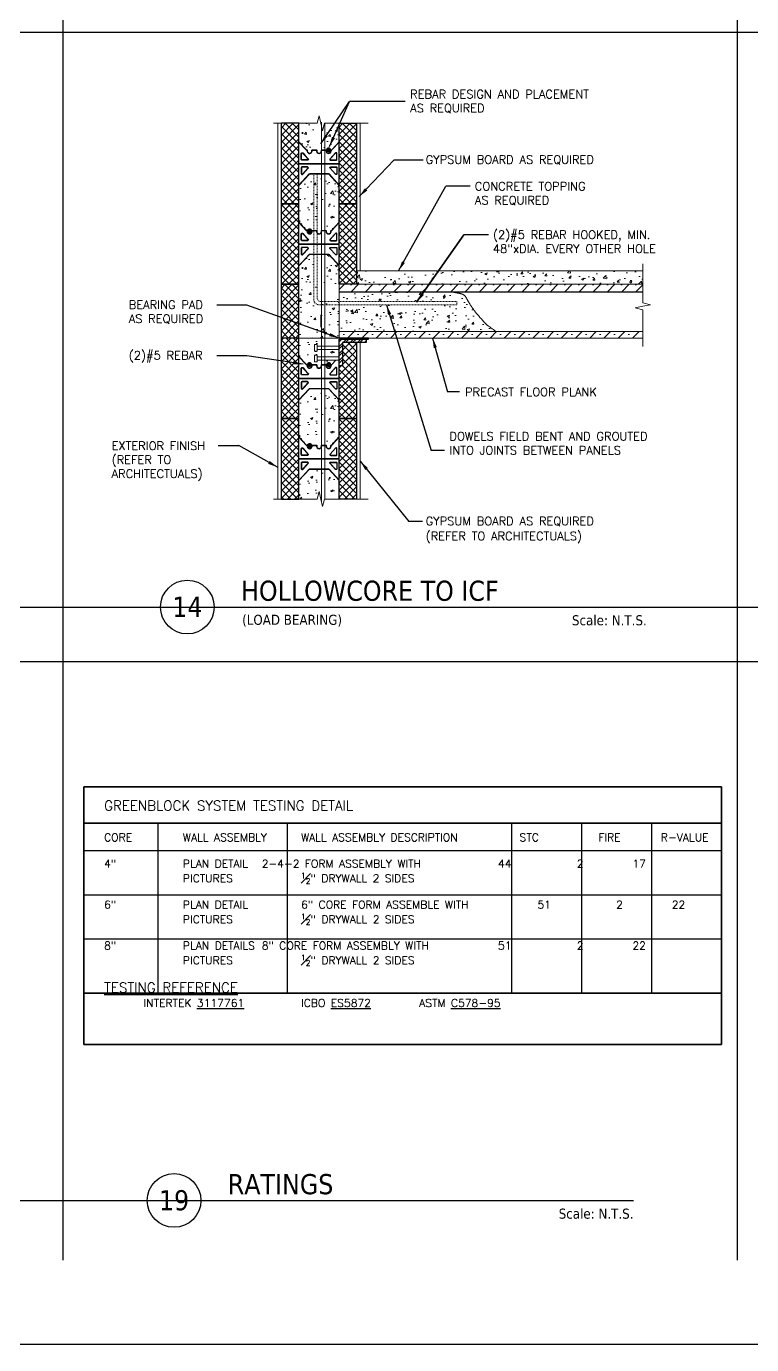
# Model space of a CAD drawing. Header units: inches. Extents: x 2268 to 2841, y -1100 to -676.
# Drawn here: x 2588.1 to 2696.2, y -1099.9 to -903.5 of the extents above; entities that cross this region are included whole.
import ezdxf
from ezdxf.enums import TextEntityAlignment as Align

# ---------------------------------------------------------------- set-up
doc = ezdxf.new("R2010")
doc.units = ezdxf.units.IN
doc.header["$MEASUREMENT"] = 0
doc.linetypes.add('HIDDEN2', pattern=[0.1875, 0.125, -0.0625])
for name, color, linetype, lineweight in [('A-DETL-GENF', 3, 'Continuous', 9), ('A-DETL-LLIN', 3, 'Continuous', 9), ('Concrete', 3, 'Continuous', 20), ('Construction', 7, 'Continuous', 25), ('form', 140, 'Continuous', 13), ('INTERIOR-EXTERIOR', 30, 'Continuous', 13), ('Rebar-H', 7, 'Continuous', 20), ('Rebar-V', 7, 'HIDDEN2', 15), ('S', 7, 'Continuous', 13)]:
    doc.layers.add(name, color=color, linetype=linetype, lineweight=lineweight)
for name, color, linetype in [('Anno', 4, 'Continuous'), ('Foam', 7, 'Continuous'), ('S-BEAM-STEL', 1, 'Continuous'), ('S-ICF-WALL-REIN', 1, 'Continuous'), ('Text', 4, 'Continuous'), ('Web', 6, 'Continuous')]:
    doc.layers.add(name, color=color, linetype=linetype)
doc.layers.add('NOPLOT', color=241, linetype='Continuous', plot=False)
doc.styles.add('ROMANS', font='romans.shx')
doc.styles.get("Standard").update_dxf_attribs({"font": 'romans.shx'})
doc.styles.add('Tahoma', font='TAHOMA.TTF')
doc.dimstyles.new('IG-1', dxfattribs={"dimscale": 12, "dimtxt": 0.125, "dimasz": 0.125, "dimexe": 0.0625, "dimexo": 0.125, "dimgap": 0.0625, "dimtad": 1, "dimlfac": 1.0005, "dimzin": 9, "dimlunit": 4, "dimtxsty": 'Standard', "dimblk": 'ARCHTICK', "dimcen": 2.5, "dimadec": 0, "dimazin": 0, "dimtfac": 1, "dimtmove": 0, "dimatfit": 3, "dimfxl": 0, "dimfrac": 1, "dimarcsym": 0})
pattern_1 = [(45, (0, 0), (-0.53033, 0.53033), []), (135, (0, 0), (-0.53033, -0.53033), [])]
pattern_2 = [(45, (2626.09646, -961.936), (-0.53033, 0.53033), []), (135, (2626.09646, -961.936), (-0.53033, -0.53033), [])]

# ---------------------------------------------------------------- blocks, each defined once
blk = doc.blocks.new('AM-7')
at = {"layer": 'S', "color": 7}
for points in [[(22.96, 45.49), (29.48, 45.49)], [(30.03, 45.49), (29.79, 46.62), (29.48, 45.49)], [(30.03, 45.49), (30.26, 44.37), (30.57, 45.49)], [(30.57, 45.49), (37.09, 45.49)]]:
    blk.add_lwpolyline(points, dxfattribs=at)
blk = doc.blocks.new('_ArchTick')
at = {"color": 0, "linetype": 'ByBlock', "const_width": 0.15}
blk.add_lwpolyline([(-0.5, -0.5), (0.5, 0.5)], dxfattribs=at)
blk = doc.blocks.new('G-BLK-6-IN')
at = {"layer": 'form'}
h = blk.add_hatch(dxfattribs=at)
h.set_pattern_fill('ANSI37,_O', color=256, scale=6)
h.set_pattern_definition(pattern_1)
h.paths.add_polyline_path([(2.62, 12), (0, 12), (0, 0), (2.62, 0)])
h = blk.add_hatch(dxfattribs=at)
h.set_pattern_fill('ANSI37,_O', color=256, scale=6)
h.set_pattern_definition(pattern_1)
h.paths.add_polyline_path([(8.62, 0), (11.25, 0), (11.25, 12), (8.62, 12)])
at = {"layer": 'Foam'}
for p, q in [((0, 0), (0, 12)), ((2.62, 12), (0, 12)), ((2.62, 0), (2.62, 12)), ((8.62, 0), (8.62, 12)), ((8.62, 12), (11.25, 12)), ((11.25, 0), (11.25, 12)), ((0, 0), (2.62, 0)), ((11.25, 0), (8.62, 0))]:
    blk.add_line(p, q, dxfattribs=at)
at = {"layer": 'Web'}
for p, q in [((2.62, 6.03), (8.62, 6.03)), ((2.62, 5.97), (8.62, 5.97))]:
    blk.add_line(p, q, dxfattribs=at)
for points in [[(2.62, 9.25), (3.73, 8.05, 0.209324), (3.78, 8.03), (3.8, 8.03, -0.414214), (3.87, 7.97), (3.87, 7.88, 0.01966), (3.87, 7.85, 0.01966)], [(2.62, 9.2), (3.71, 8.03, 0.209324), (3.78, 8), (3.8, 8, -0.414214), (3.84, 7.97), (3.84, 7.88, 0.045886), (3.84, 7.81, 0.045886)], [(3.84, 7.81, 0.912254), (4.59, 7.88), (4.59, 7.97, -0.414214), (4.62, 8), (5.22, 8, -0.414214), (5.25, 7.97), (5.25, 7.88, 1), (6, 7.88), (6, 7.97, -0.414214), (6.03, 8), (6.63, 8, -0.414214), (6.66, 7.97), (6.66, 7.88, 1), (7.41, 7.88), (7.41, 7.97, -0.414214), (7.45, 8), (7.47, 8, 0.209324), (7.54, 8.03), (8.62, 9.2)], [(3.87, 7.85, 0.961439), (4.55, 7.88), (4.55, 7.97, -0.414214), (4.62, 8.03), (5.22, 8.03, -0.414214), (5.28, 7.97), (5.28, 7.88, 1), (5.97, 7.88), (5.97, 7.97, -0.414214), (6.03, 8.03), (6.63, 8.03, -0.414214), (6.7, 7.97), (6.7, 7.88, 1), (7.38, 7.88), (7.38, 7.97, -0.414214), (7.45, 8.03), (7.47, 8.03, 0.209324), (7.52, 8.05), (8.62, 9.25)], [(3.5, 7.25), (3.99, 6.71, -0.653817), (3.9, 6.5), (3.09, 6.5, -0.414214), (2.97, 6.62), (2.97, 7.5, -0.682733), (3.19, 7.58), (3.5, 7.25)], [(3.48, 7.22), (3.97, 6.69, -0.653817), (3.9, 6.53), (3.09, 6.53, -0.414214), (3, 6.62), (3, 7.5, -0.682733), (3.16, 7.56), (3.48, 7.22)], [(2.6, 2.77), (4.15, 4.45, -0.209324), (4.27, 4.5), (6.98, 4.5, -0.209324), (7.1, 4.45), (8.62, 2.8)], [(2.62, 2.75), (4.17, 4.43, -0.209324), (4.27, 4.47), (6.98, 4.47, -0.209324), (7.08, 4.43), (8.62, 2.75)]]:
    blk.add_lwpolyline(points, format="xyb", dxfattribs=at)
for points in [[(8.06, 7.58), (7.26, 6.71, 0.653817), (7.35, 6.5), (8.16, 6.5, 0.414214), (8.28, 6.62), (8.28, 7.5, 0.682733)], [(8.09, 7.56), (7.28, 6.69, 0.653817), (7.35, 6.53), (8.16, 6.53, 0.414214), (8.25, 6.62), (8.25, 7.5, 0.682733)], [(3.19, 4.42), (3.99, 5.29, 0.653817), (3.9, 5.5), (3.09, 5.5, 0.414214), (2.97, 5.38), (2.97, 4.5, 0.682733)], [(3.16, 4.44), (3.97, 5.31, 0.653817), (3.9, 5.47), (3.09, 5.47, 0.414214), (3, 5.38), (3, 4.5, 0.682733)], [(8.06, 4.42), (7.26, 5.29, -0.653817), (7.35, 5.5), (8.16, 5.5, -0.414214), (8.28, 5.38), (8.28, 4.5, -0.682733)], [(8.09, 4.44), (7.28, 5.31, -0.653817), (7.35, 5.47), (8.16, 5.47, -0.414214), (8.25, 5.38), (8.25, 4.5, -0.682733)]]:
    blk.add_lwpolyline(points, format="xyb", close=True, dxfattribs=at)
blk = doc.blocks.new('Shear Connectors-Side - 1_2_-0-GreenBlock _ Lite Deck Typical Details')
at = {"layer": 'A-DETL-GENF'}
for p, q in [((0.5, 3.6875), (-0.5, 3.6875)), ((-0.5, 3.6875), (-0.5, 3.3125)), ((-0.5, 3.3125), (-0.25, 3.3125)), ((-0.25, 3.3125), (-0.25, 0.0625)), ((-0.25, 3.3125), (0.25, 3.3125)), ((0.25, 0.0625), (0.25, 3.3125)), ((0.25, 3.3125), (0.5, 3.3125)), ((0.5, 3.3125), (0.5, 3.6875)), ((-0.25, 0.0625), (-0.1875, 0)), ((-0.25, 0.0625), (0.25, 0.0625)), ((-0.1875, 0), (0.1875, 0)), ((0.1875, 0), (0.25, 0.0625))]:
    blk.add_line(p, q, dxfattribs=at)
blk = doc.blocks.new('*U109')
blk.add_line((0.842, -0.513), (4.87, -0.513))
blk.add_circle((0.592, -0.513), 0.25)
at = {"style": 'Tahoma', "flags": 8}
blk.add_attdef('VIEWNAME', text='', height=0.188, dxfattribs=at).set_placement((1.092, -0.511), align=Align.BOTTOM_LEFT)
blk.add_attdef('#', text='', height=0.188, dxfattribs=at).set_placement((0.592, -0.511), align=Align.MIDDLE_CENTER)
blk.add_attdef('VPSCALE', text='', height=0.0938, dxfattribs=at).set_placement((4.87, -0.589), align=Align.TOP_RIGHT)

msp = doc.modelspace()

# ---------------------------------------------------------------- hatches: boundary and pattern name
at = {"layer": 'Concrete'}
h = msp.add_hatch(dxfattribs=at)
h.set_pattern_fill('AR-CONC,_O', color=256, scale=0.5)
h.set_pattern_definition([(50, (2628.7215, -934.297), (3.5863, -0.31376), [0.375, -4.125]), (355, (2628.7215, -934.297), (-0.69376, 3.76096), [0.3, -3.3]), (100.451, (2629.0203, -934.323), (2.89255, 3.4472), [0.3187, -3.5057]), (46.184, (2628.7215, -933.297), (5.3362, -0.8276), [0.5625, -6.1875]), (96.636, (2629.166, -933.366), (4.6733, 4.8706), [0.478, -5.2586]), (351.184, (2628.7215, -933.297), (4.6733, 4.8706), [0.45, -4.95]), (21, (2629.2215, -933.547), (2.98454, -2.0131), [0.375, -4.125]), (326, (2629.2215, -933.547), (1.2166, 3.62575), [0.3, -3.3]), (71.451, (2629.47, -933.7147), (4.2011, 1.61265), [0.3187, -3.5057]), (37.5, (2628.7215, -934.2969), (0.0608, 1.66447), [0, -3.26, 0, -3.35, 0, -3.3125]), (7.5, (2628.7215, -934.297), (1.31535, 1.97206), [0, -1.91, 0, -3.185, 0, -1.2625]), (327.5, (2627.6065, -934.2969), (2.66911, -0.11277), [0, -1.25, 0, -3.9, 0, -5.175]), (317.5, (2627.1065, -934.297), (2.91593, 0.50052), [0, -1.625, 0, -2.59, 0, -3.675])])
h.paths.add_polyline_path([(2634.72146, -917.93599), (2632.51633, -917.93599), (2632.20233, -919.06181), (2631.97146, -917.93599), (2631.97146, -922.29692, 0.191401323), (2632.06521, -922.06099), (2632.06521, -921.96724, -0.414213562), (2632.12771, -921.90474), (2632.72909, -921.90474, -0.414213562), (2632.79159, -921.96724), (2632.79159, -922.06099, 1), (2633.47909, -922.06099), (2633.47909, -921.96724, -0.414213562), (2633.54159, -921.90474), (2633.56909, -921.90474, 0.209323534), (2633.61502, -921.88463), (2634.72146, -920.68599)])
h.paths.add_polyline_path([(2631.47146, -917.77511), (2631.42659, -917.93599), (2628.72146, -917.93599), (2628.72146, -920.68599), (2629.8279, -921.88463, 0.209323534), (2629.87382, -921.90474), (2629.90133, -921.90474, -0.414213562), (2629.96383, -921.96724), (2629.96383, -922.06099, 0.019659652), (2629.96489, -922.08799, 0.961438795), (2630.65133, -922.06099), (2630.65133, -921.96724, -0.414213562), (2630.71383, -921.90474), (2631.31521, -921.90474, -0.414213562), (2631.37771, -921.96724), (2631.37771, -922.06099, 0.191401323), (2631.47146, -922.29692)])
h.paths.add_polyline_path([(2634.72146, -927.18599), (2633.17204, -925.50745, 0.209323534), (2633.08019, -925.46724), (2631.97146, -925.46724), (2631.97146, -934.29692, 0.191401323), (2632.06521, -934.06099), (2632.06521, -933.96724, -0.414213562), (2632.12771, -933.90474), (2632.72909, -933.90474, -0.414213562), (2632.79159, -933.96724), (2632.79159, -934.06099, 1), (2633.47909, -934.06099), (2633.47909, -933.96724, -0.414213562), (2633.54159, -933.90474), (2633.56909, -933.90474, 0.209323534), (2633.61502, -933.88463), (2634.72146, -932.68599), (2634.72146, -929.93599)])
h.paths.add_polyline_path([(2631.47146, -925.46724), (2630.36272, -925.46724, 0.209323534), (2630.27087, -925.50745), (2628.72146, -927.18599), (2628.72146, -929.93599), (2628.72146, -932.68599), (2629.8279, -933.88463, 0.209323534), (2629.87382, -933.90474), (2629.90133, -933.90474, -0.414213562), (2629.96383, -933.96724), (2629.96383, -934.06099, 0.019659652), (2629.96489, -934.08799, 0.961438795), (2630.65133, -934.06099), (2630.65133, -933.96724, -0.414213562), (2630.71383, -933.90474), (2631.31521, -933.90474, -0.414213562), (2631.37771, -933.96724), (2631.37771, -934.06099, 0.191401323), (2631.47146, -934.29692)])
h = msp.add_hatch(dxfattribs=at)
h.set_pattern_fill('AR-CONC,_O', color=256, scale=0.5)
h.set_pattern_definition([(50, (2628.7215, -954.4047), (3.5863, -0.31376), [0.375, -4.125]), (355, (2628.7215, -954.4047), (-0.69376, 3.76096), [0.3, -3.3]), (100.451, (2629.0203, -954.431), (2.89255, 3.4472), [0.3187, -3.5057]), (46.184, (2628.7215, -953.4047), (5.3362, -0.8276), [0.5625, -6.1875]), (96.636, (2629.166, -953.4737), (4.6733, 4.8706), [0.478, -5.2586]), (351.184, (2628.7215, -953.405), (4.6733, 4.8706), [0.45, -4.95]), (21, (2629.2215, -953.6547), (2.98454, -2.0131), [0.375, -4.125]), (326, (2629.2215, -953.6547), (1.2166, 3.62575), [0.3, -3.3]), (71.451, (2629.47, -953.8225), (4.2011, 1.61265), [0.3187, -3.5057]), (37.5, (2628.7215, -954.4047), (0.0608, 1.66447), [0, -3.26, 0, -3.35, 0, -3.3125]), (7.5, (2628.7215, -954.4047), (1.31535, 1.97206), [0, -1.91, 0, -3.185, 0, -1.2625]), (327.5, (2627.6065, -954.4047), (2.66911, -0.11277), [0, -1.25, 0, -3.9, 0, -5.175]), (317.5, (2627.1065, -954.4047), (2.91593, 0.50052), [0, -1.625, 0, -2.59, 0, -3.675])])
h.paths.add_polyline_path([(2634.72146, -939.18599), (2633.17204, -937.50745, 0.209323534), (2633.08019, -937.46724), (2631.97146, -937.46724), (2631.97146, -941.93599), (2634.72146, -941.93599)])
h.paths.add_polyline_path([(2631.47146, -937.46724), (2630.36272, -937.46724, 0.209323534), (2630.27087, -937.50745), (2628.72146, -939.18599), (2628.72146, -941.93599), (2628.72146, -949.93599), (2629.44487, -949.93599), (2629.44487, -947.15212, -0.255368373), (2631.47146, -943.44292)])
h.paths.add_polyline_path([(2631.47146, -944.05366, 0.232974775), (2629.94487, -947.15212), (2629.94487, -949.93599), (2631.47146, -949.93599), (2631.47146, -948.21433)], flags=17)
h.paths.add_polyline_path([(2629.44487, -950.43599), (2628.72146, -950.43599), (2628.72146, -952.68599), (2629.44487, -953.46968)])
h.paths.add_polyline_path([(2631.47146, -950.43599), (2629.94487, -950.43599), (2629.94487, -953.9224, -0.20270261), (2629.96383, -953.96724), (2629.96383, -954.06099, 0.019659652), (2629.96489, -954.08799, 0.961438795), (2630.65133, -954.06099), (2630.65133, -953.96724, -0.414213562), (2630.71383, -953.90474), (2631.31521, -953.90474, -0.414213562), (2631.37771, -953.96724), (2631.37771, -954.06099, 0.191401323), (2631.47146, -954.29692)])
h.paths.add_polyline_path([(2634.72146, -950.43599), (2631.97146, -950.43599), (2631.97146, -954.29692, 0.191401323), (2632.06521, -954.06099), (2632.06521, -953.96724, -0.414213562), (2632.12771, -953.90474), (2632.72909, -953.90474, -0.414213562), (2632.79159, -953.96724), (2632.79159, -954.06099, 1), (2633.47909, -954.06099), (2633.47909, -953.96724, -0.414213562), (2633.54159, -953.90474), (2633.56909, -953.90474, 0.209323534), (2633.61502, -953.88463), (2634.72146, -952.68599)])
h = msp.add_hatch(dxfattribs=at)
h.set_pattern_fill('AR-CONC,_O', color=256, scale=0.5)
h.set_pattern_definition([(50, (2637.3465, -941.936), (3.5863, -0.31376), [0.375, -4.125]), (355, (2637.3465, -941.936), (-0.69376, 3.76096), [0.3, -3.3]), (100.451, (2637.6453, -941.962), (2.89255, 3.4472), [0.3187, -3.5057]), (46.184, (2637.3465, -940.936), (5.3362, -0.8276), [0.5625, -6.1875]), (96.636, (2637.791, -941.005), (4.6733, 4.8706), [0.47805, -5.25856]), (351.184, (2637.3465, -940.936), (4.6733, 4.8706), [0.45, -4.95]), (21, (2637.8465, -941.186), (2.98454, -2.0131), [0.375, -4.125]), (326, (2637.8465, -941.186), (1.21658, 3.62575), [0.3, -3.3]), (71.451, (2638.095, -941.3537), (4.2011, 1.61265), [0.3187, -3.5057]), (37.5, (2637.3465, -941.936), (0.0608, 1.66447), [0, -3.26, 0, -3.35, 0, -3.3125]), (7.5, (2637.3465, -941.936), (1.31535, 1.97206), [0, -1.91, 0, -3.185, 0, -1.2625]), (327.5, (2636.2315, -941.936), (2.669112, -0.112774), [0, -1.25, 0, -3.9, 0, -5.175]), (317.5, (2635.7315, -941.936), (2.91593, 0.50052), [0, -1.625, 0, -2.59, 0, -3.675])])
h.paths.add_polyline_path([(2679.94831, -941.93599), (2679.94831, -939.93599), (2637.34646, -939.93599), (2637.34646, -941.93599)])
h = msp.add_hatch(dxfattribs=at)
h.set_pattern_fill('SACNCR,_O', color=9, scale=16)
h.set_pattern_definition([(45, (-2814.2465, -1427.783), (-1.06066017, 1.06066017), []), (45, (-2813.1858, -1427.783), (-1.06066017, 1.06066017), [0, -1.5])])
h.paths.add_polyline_path([(2679.94831, -941.93599), (2634.72146, -941.93599), (2634.72146, -943.04599), (2679.94831, -943.04599)])
h.paths.add_polyline_path([(2679.94831, -948.95599), (2643.58148, -948.95599), (2643.84955, -949.93599), (2679.94831, -949.93599)])
h.paths.add_polyline_path([(2643.58148, -948.95599), (2634.72146, -948.95599), (2634.72146, -949.93599), (2637.34646, -949.93599), (2639.06795, -949.93599), (2643.84955, -949.93599)])
h = msp.add_hatch(dxfattribs=at)
h.set_pattern_fill('AR-CONC,_O', color=256, scale=0.5)
h.set_pattern_definition([(50, (2631.9715, -949.936), (3.5863, -0.3138), [0.375, -4.125]), (355, (2631.9715, -949.936), (-0.6938, 3.761), [0.3, -3.3]), (100.45, (2632.2703, -949.962), (2.8925, 3.4472), [0.3187, -3.5057]), (46.184, (2631.9715, -948.936), (5.3362, -0.8276), [0.5625, -6.1875]), (96.64, (2632.416, -949.005), (4.6733, 4.8706), [0.478, -5.2586]), (351.18, (2631.9715, -948.936), (4.6733, 4.8706), [0.45, -4.95]), (21, (2632.4715, -949.186), (2.9845, -2.0131), [0.375, -4.125]), (326, (2632.4715, -949.186), (1.2166, 3.6258), [0.3, -3.3]), (71.45, (2632.72, -949.3537), (4.2011, 1.6127), [0.3187, -3.5057]), (37.5, (2631.9715, -949.936), (0.0608, 1.66447), [0, -3.26, 0, -3.35, 0, -3.3125]), (7.5, (2631.9715, -949.936), (1.31535, 1.97206), [0, -1.91, 0, -3.185, 0, -1.2625]), (327.5, (2630.8565, -949.936), (2.66911, -0.11277), [0, -1.25, 0, -3.9, 0, -5.175]), (317.5, (2630.3565, -949.936), (2.9159, 0.5005), [0, -1.625, 0, -2.59, 0, -3.675])])
h.paths.add_polyline_path([(2631.97146, -948.21433), (2631.97146, -949.93599), (2634.72146, -949.93599), (2634.72146, -948.00631), (2634.72146, -944.17207), (2634.72146, -943.2444), (2633.85259, -943.2444, 0.126223643), (2631.97146, -943.72698)])
h = msp.add_hatch(dxfattribs=at)
h.set_pattern_fill('AR-CONC,_O', color=256, scale=0.5)
h.set_pattern_definition([(50, (-2814.2465, -1427.783), (3.5863009, -0.3137607), [0.375, -4.125]), (355, (-2814.2465, -1427.783), (-0.6937567, 3.7609607), [0.3, -3.3]), (100.4514, (-2813.9476, -1427.8092), (2.892547, 3.4471977), [0.318701, -3.5057106]), (46.1842, (-2814.2465, -1426.783), (5.3362052, -0.827595), [0.5625, -6.1875]), (96.6356, (-2813.802, -1426.852), (4.6733135, 4.8705894), [0.4780514, -5.258565]), (351.1842, (-2814.2465, -1426.783), (4.67331, 4.870593), [0.45, -4.95]), (21, (-2813.7465, -1427.033), (2.9845353, -2.0130945), [0.375, -4.125]), (326, (-2813.7465, -1427.033), (1.2165767, 3.6257502), [0.3, -3.3]), (71.4514, (-2813.4978, -1427.2008), (4.2011131, 1.6126525), [0.318701, -3.5057106]), (37.5, (-2814.2465, -1427.783), (0.06079928, 1.66446927), [0, -3.26, 0, -3.35, 0, -3.3125]), (7.5, (-2814.2465, -1427.783), (1.3153477, 1.97205856), [0, -1.91, 0, -3.185, 0, -1.2625]), (327.5, (-2815.3615, -1427.783), (2.66911218, -0.11277436), [0, -1.25, 0, -3.9, 0, -5.175]), (317.5, (-2815.8615, -1427.783), (2.9159308, 0.5005249), [0, -1.625, 0, -2.59, 0, -3.675])])
edge = h.paths.add_edge_path()
edge.add_spline(control_points=[(2658.03449, -948.95599), (2657.5873, -948.55949), (2656.82246, -948.15891), (2656.12914, -947.35846), (2655.69319, -946.88091), (2655.37389, -946.50202), (2655.14398, -946.221), (2654.98999, -946.02535), (2654.84769, -945.83905), (2654.71535, -945.66215), (2654.59333, -945.49411), (2654.4822, -945.33431), (2654.38029, -945.18282), (2654.28571, -945.03973), (2654.19891, -944.90449), (2654.12058, -944.77649), (2654.04893, -944.65579), (2653.98201, -944.54247), (2653.92036, -944.43601), (2653.86471, -944.33578), (2653.81318, -944.24185), (2653.77146, -944.16763), (2653.73917, -944.11124), (2653.70943, -944.05854), (2653.67414, -943.99603), (2653.63902, -943.93598), (2653.61095, -943.89057), (2653.58984, -943.85819), (2653.56878, -943.82702), (2653.54165, -943.78759), (2653.49523, -943.72326), (2653.42398, -943.63906), (2653.34265, -943.56749), (2653.27347, -943.51758), (2653.21932, -943.483), (2653.16233, -943.45142), (2653.10248, -943.42308), (2653.0403, -943.39726), (2652.9761, -943.37305), (2652.90967, -943.35089), (2652.84093, -943.33123), (2652.77021, -943.31319), (2652.69778, -943.29589), (2652.62352, -943.27978), (2652.54738, -943.26532), (2652.46963, -943.2516), (2652.39051, -943.23777), (2652.30995, -943.22428), (2652.22791, -943.21157), (2652.14464, -943.19876), (2652.06037, -943.18498), (2651.97505, -943.17063), (2651.85922, -943.15135), (2651.65769, -943.11414), (2651.48633, -943.07496), (2651.37366, -943.04599)], knot_values=[0.205517539, 0.205517539, 0.205517539, 0.205517539, 2.001764059, 2.722664738, 3.367386286, 3.943657759, 4.208355354, 4.456704491, 4.690532782, 4.911632434, 5.119461188, 5.313501422, 5.495512588, 5.667211716, 5.828066014, 5.977565978, 6.117386591, 6.249161303, 6.372359477, 6.486464556, 6.593073416, 6.693767688, 6.741865847, 6.78802246, 6.875307402, 6.957225805, 6.996690961, 7.03544961, 7.073181792, 7.109549482, 7.179022346, 7.31114781, 7.439484838, 7.502847309, 7.56695346, 7.632100742, 7.698203337, 7.765481489, 7.834044684, 7.904005812, 7.975494948, 8.048498678, 8.122938948, 8.198889174, 8.276435166, 8.355440235, 8.43573921, 8.517393497, 8.600469078, 8.684782568, 8.770148059, 8.856641817, 8.944320708, 9.122440171, 9.471375827, 9.471375827, 9.471375827, 9.471375827], degree=3, periodic=0)
edge.add_line((2651.37366, -943.04599), (2634.72146, -943.04599))
edge.add_line((2634.72146, -943.04599), (2634.72146, -944.49372))
edge.add_line((2634.72146, -944.49372), (2651.92366, -944.49372))
edge.add_line((2651.92366, -944.49372), (2651.92366, -944.99372))
edge.add_line((2651.92366, -944.99372), (2634.72146, -944.99372))
edge.add_line((2634.72146, -944.99372), (2634.72146, -948.00631))
edge.add_line((2634.72146, -948.00631), (2634.72146, -948.95599))
edge.add_line((2634.72146, -948.95599), (2658.03449, -948.95599))
h = msp.add_hatch(dxfattribs=at)
h.set_pattern_fill('AR-CONC,_O', color=256, scale=0.5)
h.set_pattern_definition([(50, (2628.7215, -966.297), (3.5863, -0.3138), [0.375, -4.125]), (355, (2628.7215, -966.297), (-0.6938, 3.761), [0.3, -3.3]), (100.45, (2629.0203, -966.323), (2.8925, 3.4472), [0.3187, -3.5057]), (46.184, (2628.7215, -965.297), (5.3362, -0.8276), [0.5625, -6.1875]), (96.636, (2629.166, -965.366), (4.6733, 4.8706), [0.478, -5.2586]), (351.184, (2628.7215, -965.297), (4.6733, 4.8706), [0.45, -4.95]), (21, (2629.2215, -965.547), (2.9845, -2.0131), [0.375, -4.125]), (326, (2629.2215, -965.547), (1.2166, 3.6258), [0.3, -3.3]), (71.45, (2629.47, -965.7147), (4.2011, 1.6127), [0.3187, -3.5057]), (37.5, (2628.7215, -966.2969), (0.0608, 1.66447), [0, -3.26, 0, -3.35, 0, -3.3125]), (7.5, (2628.7215, -966.297), (1.31535, 1.97206), [0, -1.91, 0, -3.185, 0, -1.2625]), (327.5, (2627.6065, -966.2969), (2.66911, -0.11277), [0, -1.25, 0, -3.9, 0, -5.175]), (317.5, (2627.1065, -966.297), (2.91593, 0.50052), [0, -1.625, 0, -2.59, 0, -3.675])])
h.paths.add_polyline_path([(2629.44487, -958.40229), (2628.72146, -959.18599), (2628.72146, -961.93599), (2628.72146, -964.68599), (2629.44487, -965.46968)])
h.paths.add_polyline_path([(2631.47146, -957.46724), (2630.36272, -957.46724, 0.209323534), (2630.27087, -957.50745), (2629.94487, -957.86062), (2629.94487, -965.77511), (2629.7268, -965.77511), (2629.8279, -965.88463, 0.209323534), (2629.87382, -965.90474), (2629.90133, -965.90474, -0.414213562), (2629.96383, -965.96724), (2629.96383, -966.06099, 0.019659652), (2629.96489, -966.08799, 0.961438795), (2630.65133, -966.06099), (2630.65133, -965.96724, -0.414213562), (2630.71383, -965.90474), (2631.31521, -965.90474, -0.414213562), (2631.37771, -965.96724), (2631.37771, -966.06099, 0.191401323), (2631.47146, -966.29692)])
h.paths.add_polyline_path([(2634.72146, -959.18599), (2633.17204, -957.50745, 0.209323534), (2633.08019, -957.46724), (2631.97146, -957.46724), (2631.97146, -966.29692, 0.191401323), (2632.06521, -966.06099), (2632.06521, -965.96724, -0.414213562), (2632.12771, -965.90474), (2632.72909, -965.90474, -0.414213562), (2632.79159, -965.96724), (2632.79159, -966.06099, 1), (2633.47909, -966.06099), (2633.47909, -965.96724, -0.414213562), (2633.54159, -965.90474), (2633.56909, -965.90474, 0.209323534), (2633.61502, -965.88463), (2634.72146, -964.68599), (2634.72146, -961.93599)])
h = msp.add_hatch(dxfattribs=at)
h.set_pattern_fill('AR-CONC,_O', color=256, scale=0.5)
h.set_pattern_definition([(50, (2628.7215, -975.0618), (3.5863, -0.3138), [0.375, -4.125]), (355, (2628.7215, -975.0618), (-0.6938, 3.761), [0.3, -3.3]), (100.45, (2629.0203, -975.088), (2.8925, 3.4472), [0.3187, -3.5057]), (46.184, (2628.7215, -974.062), (5.3362, -0.8276), [0.5625, -6.1875]), (96.636, (2629.166, -974.131), (4.6733, 4.8706), [0.478, -5.2586]), (351.184, (2628.7215, -974.062), (4.6733, 4.8706), [0.45, -4.95]), (21, (2629.2215, -974.3118), (2.9845, -2.0131), [0.375, -4.125]), (326, (2629.2215, -974.3118), (1.2166, 3.6258), [0.3, -3.3]), (71.45, (2629.47, -974.4796), (4.2011, 1.6127), [0.3187, -3.5057]), (37.5, (2628.7215, -975.0618), (0.0608, 1.66447), [0, -3.26, 0, -3.35, 0, -3.3125]), (7.5, (2628.7215, -975.0618), (1.31535, 1.97206), [0, -1.91, 0, -3.185, 0, -1.2625]), (327.5, (2627.6065, -975.0618), (2.66911, -0.11277), [0, -1.25, 0, -3.9, 0, -5.175]), (317.5, (2627.1065, -975.0618), (2.91593, 0.5005), [0, -1.625, 0, -2.59, 0, -3.675])])
h.paths.add_polyline_path([(2631.47146, -969.46724), (2630.36272, -969.46724, 0.209323534), (2630.27087, -969.50745), (2628.72146, -971.18599), (2628.72146, -973.93599), (2631.42659, -973.93599), (2631.47146, -973.77511)])
h.paths.add_polyline_path([(2634.72146, -971.18599), (2633.17204, -969.50745, 0.209323534), (2633.08019, -969.46724), (2631.97146, -969.46724), (2631.97146, -973.93599), (2632.20233, -975.06181), (2632.51633, -973.93599), (2634.72146, -973.93599)])
at = {"layer": 'form'}
h = msp.add_hatch(dxfattribs=at)
h.set_pattern_fill('ANSI37,_O', color=256, scale=6)
h.set_pattern_definition([(45, (2626.09646, -949.936), (-0.53033, 0.53033), []), (135, (2626.09646, -949.936), (-0.53033, -0.53033), [])])
h.paths.add_polyline_path([(2628.72146, -941.93599), (2626.09646, -941.93599), (2626.09646, -949.93599), (2628.72146, -949.93599)])
h = msp.add_hatch(dxfattribs=at)
h.set_pattern_fill('ANSI37,_O', color=256, scale=6)
h.set_pattern_definition(pattern_2)
h.paths.add_polyline_path([(2628.72146, -949.93599), (2626.09646, -949.93599), (2626.09646, -961.93599), (2628.72146, -961.93599)])
h = msp.add_hatch(dxfattribs=at)
h.set_pattern_fill('ANSI37,_O', color=256, scale=6)
h.set_pattern_definition(pattern_2)
h.paths.add_polyline_path([(2637.34646, -950.60641), (2635.22146, -950.60641), (2635.22146, -954.10641), (2634.72146, -954.10641), (2634.72146, -961.93599), (2637.34646, -961.93599)])
at = {"layer": 'S'}
msp.add_hatch(color=7, dxfattribs=at).paths.add_polyline_path([(2634.7912, -949.93599), (2634.7912, -950.10641), (2639.06795, -950.10641), (2639.06795, -949.93599)])
at = {"layer": 'S-BEAM-STEL', "lineweight": -3, "ltscale": 0.5}
h = msp.add_hatch(dxfattribs=at)
h.set_pattern_fill('ANSI32', color=256, scale=2, style=0)
h.set_pattern_definition([(45, (-2814.2465, -1427.78305), (-0.53033009, 0.53033009), []), (45, (-2813.89294, -1427.78305), (-0.53033009, 0.53033009), [])])
h.paths.add_polyline_path([(2638.72146, -950.10641), (2634.7912, -950.10641), (2634.72146, -950.10641), (2634.72146, -954.10641), (2635.22146, -954.10641), (2635.22146, -950.60641), (2638.72146, -950.60641)])

# ---------------------------------------------------------------- linework, layer by layer
at = {"color": 3, "lineweight": 35}
for p, q in [((2596.69365, -1022.25557), (2691.6563, -1022.25557)), ((2596.69365, -1047.54998), (2691.6563, -1047.54998))]:
    msp.add_line(p, q, dxfattribs=at)
for p, q in [((2607.71022, -1022.25557), (2607.71022, -1047.54998)), ((2626.95821, -1022.25557), (2626.95821, -1047.54998)), ((2660.36279, -1022.25557), (2660.36279, -1047.54998)), ((2670.79396, -1022.25557), (2670.79396, -1047.54998)), ((2681.22513, -1022.25557), (2681.22513, -1047.54998)), ((2596.69365, -1026.33343), (2691.6563, -1026.33343)), ((2596.69365, -1032.90932), (2691.6563, -1032.90932)), ((2596.69365, -1039.48521), (2691.6563, -1039.48521))]:
    msp.add_line(p, q)
at = {"lineweight": -3, "ltscale": 0.5}
msp.add_lwpolyline([(2634.7912, -950.10641), (2639.06795, -950.10641), (2639.06795, -949.93599), (2634.7912, -949.93599)], close=True, dxfattribs=at)
at = {"color": 3, "lineweight": 35}
msp.add_lwpolyline([(2596.69365, -1016.83122), (2691.6563, -1016.83122), (2691.6563, -1055.20815), (2596.69365, -1055.20815)], close=True, dxfattribs=at)
at = {"layer": 'A-DETL-LLIN'}
msp.add_open_spline([(2658.03449, -948.95599), (2657.5873, -948.55949), (2656.82246, -948.15891), (2656.12914, -947.35846), (2655.69319, -946.88091), (2655.37389, -946.50202), (2655.14398, -946.221), (2654.98999, -946.02535), (2654.84769, -945.83905), (2654.71535, -945.66215), (2654.59333, -945.49411), (2654.4822, -945.33431), (2654.38029, -945.18282), (2654.28571, -945.03973), (2654.19891, -944.90449), (2654.12058, -944.77649), (2654.04893, -944.65579), (2653.98201, -944.54247), (2653.92036, -944.43601), (2653.86471, -944.33578), (2653.81318, -944.24185), (2653.77146, -944.16763), (2653.73917, -944.11124), (2653.70943, -944.05854), (2653.67414, -943.99603), (2653.63902, -943.93598), (2653.61095, -943.89057), (2653.58984, -943.85819), (2653.56878, -943.82702), (2653.54165, -943.78759), (2653.49523, -943.72326), (2653.42398, -943.63906), (2653.34265, -943.56749), (2653.27347, -943.51758), (2653.21932, -943.483), (2653.16233, -943.45142), (2653.10248, -943.42308), (2653.0403, -943.39726), (2652.9761, -943.37305), (2652.90967, -943.35089), (2652.84093, -943.33123), (2652.77021, -943.31319), (2652.69778, -943.29589), (2652.62352, -943.27978), (2652.54738, -943.26532), (2652.46963, -943.2516), (2652.39051, -943.23777), (2652.30995, -943.22428), (2652.22791, -943.21157), (2652.14464, -943.19876), (2652.06037, -943.18498), (2651.97505, -943.17063), (2651.85922, -943.15135), (2651.65769, -943.11414), (2651.48633, -943.07496), (2651.37366, -943.04599)], degree=3, knots=[0.205517539, 0.205517539, 0.205517539, 0.205517539, 2.001764059, 2.722664738, 3.367386286, 3.943657759, 4.208355354, 4.456704491, 4.690532782, 4.911632434, 5.119461188, 5.313501422, 5.495512588, 5.667211716, 5.828066014, 5.977565978, 6.117386591, 6.249161303, 6.372359477, 6.486464556, 6.593073416, 6.693767688, 6.741865847, 6.78802246, 6.875307402, 6.957225805, 6.996690961, 7.03544961, 7.073181792, 7.109549482, 7.179022346, 7.31114781, 7.439484838, 7.502847309, 7.56695346, 7.632100742, 7.698203337, 7.765481489, 7.834044684, 7.904005812, 7.975494948, 8.048498678, 8.122938948, 8.198889174, 8.276435166, 8.355440235, 8.43573921, 8.517393497, 8.600469078, 8.684782568, 8.770148059, 8.856641817, 8.944320708, 9.122440171, 9.471375827, 9.471375827, 9.471375827, 9.471375827], dxfattribs=at)
at = {"layer": 'Anno'}
for points in [[(2644.53909, -914.71326), (2636.24204, -914.71326)], [(2642.91321, -923.36544), (2647.22859, -923.36544)], [(2654.24407, -927.3291), (2650.60966, -927.3291)], [(2653.30276, -934.54951), (2646.25154, -944.59642)], [(2656.93717, -934.54951), (2653.30276, -934.54951)], [(2652.64857, -957.97458), (2650.83136, -957.97458)], [(2616.68454, -965.96546), (2619.78054, -965.96546)], [(2650.39523, -966.69056), (2648.43265, -966.69056)], [(2647.12426, -977.29501), (2645.08899, -977.29501)]]:
    msp.add_lwpolyline(points, dxfattribs=at)
at = {"layer": 'Concrete', "color": 7}
for points in [[(2637.34646, -939.93599), (2679.94831, -939.93599)], [(2634.72146, -941.93599), (2679.94831, -941.93599)], [(2634.72146, -948.93599), (2634.72146, -948.00631), (2634.72146, -949.93599)], [(2634.72146, -948.95599), (2679.94831, -948.95599)], [(2634.72146, -949.93599), (2679.94831, -949.93599)]]:
    msp.add_lwpolyline(points, dxfattribs=at)
at = {"layer": 'Construction', "color": 7}
msp.add_lwpolyline([(2634.72146, -943.04599), (2679.94831, -943.04599)], dxfattribs=at)
at = {"layer": 'Foam'}
for p, q in [((2626.09646, -953.93599), (2626.09646, -941.93599)), ((2628.72146, -941.93599), (2626.09646, -941.93599)), ((2628.72146, -949.93599), (2628.72146, -941.93599)), ((2626.09646, -961.93599), (2626.09646, -949.93599)), ((2628.72146, -949.93599), (2626.09646, -949.93599)), ((2628.72146, -961.93599), (2628.72146, -949.93599)), ((2634.72146, -949.93599), (2637.34646, -949.93599)), ((2634.72146, -961.93599), (2634.72146, -950.10641)), ((2637.34646, -961.93599), (2637.34646, -950.60641)), ((2626.09646, -961.93599), (2628.72146, -961.93599)), ((2637.34646, -961.93599), (2634.72146, -961.93599))]:
    msp.add_line(p, q, dxfattribs=at)
at = {"layer": 'INTERIOR-EXTERIOR', "color": 40}
msp.add_line((2625.59625, -973.93599), (2625.59625, -917.93599), dxfattribs=at)
for points in [[(2637.84646, -939.93599), (2637.84646, -917.93599)], [(2637.84646, -973.93599), (2637.84646, -950.60641)]]:
    msp.add_lwpolyline(points, dxfattribs=at)
at = {"layer": 'NOPLOT'}
for p, q in [((2593.54222, -721.3446), (2593.54222, -1087.3446)), ((2694.02222, -721.3446), (2694.02222, -1087.3446)), ((2292.10222, -904.3446), (2794.50222, -904.3446)), ((2379.09192, -990.02412), (2827.15636, -990.02412)), ((2292.10222, -998.12469), (2794.50222, -998.12469)), ((2378.3356, -1078.45524), (2666.24408, -1078.45524))]:
    msp.add_line(p, q, dxfattribs=at)
msp.add_lwpolyline([(2267.86345, -698.10234), (2840.71975, -698.10234), (2840.71975, -1099.94604), (2267.86345, -1099.94604)], close=True, dxfattribs=at)
at = {"layer": 'Rebar-H', "color": 7}
for points in [[(2632.06425, -974.38846), (2632.06425, -917.77511)], [(2632.56425, -973.93599), (2632.56425, -917.93599)], [(2631.97146, -948.21433), (2631.97146, -946.49267)], [(2627.72146, -949.93599), (2635.72146, -949.93599)], [(2627.72146, -949.93599), (2635.72146, -949.93599)]]:
    msp.add_lwpolyline(points, dxfattribs=at)
at = {"layer": 'Rebar-V', "color": 7}
msp.add_lwpolyline([(2630.93858, -925.48252), (2631.43858, -925.48252), (2631.43858, -943.99121, 0.414213562), (2631.93858, -944.49121), (2652.24151, -944.49121), (2652.24151, -944.99121), (2631.68858, -944.99121, -0.414213562), (2630.93858, -944.24121), (2630.93858, -925.48252)], format="xyb", dxfattribs=at)
at = {"layer": 'S'}
msp.add_line((2634.72146, -948.00631), (2634.72146, -941.93599), dxfattribs=at)
at = {"layer": 'S', "color": 7, "const_width": 0.375}
for points in [[(2632.9539, -921.89701, 1), (2633.3289, -921.89701, 1)], [(2630.12245, -933.96273, 1), (2630.49745, -933.96273, 1)], [(2630.10333, -953.88191, 1), (2630.47833, -953.88191, 1)], [(2630.10333, -953.88191, 1), (2630.47833, -953.88191, 1)], [(2632.96668, -953.88191, 1), (2633.34168, -953.88191, 1)], [(2632.96668, -953.88191, 1), (2633.34168, -953.88191, 1)], [(2630.13067, -965.95916, 1), (2630.50567, -965.95916, 1)], [(2630.13067, -965.95916, 1), (2630.50567, -965.95916, 1)]]:
    msp.add_lwpolyline(points, format="xyb", close=True, dxfattribs=at)
at = {"layer": 'S', "color": 7}
msp.add_lwpolyline([(2679.94831, -951.19468), (2679.94831, -945.76048), (2678.82248, -945.44649), (2679.94831, -945.21561), (2681.07413, -944.98474), (2679.94831, -944.67074), (2679.94831, -938.87358)], dxfattribs=at)
at = {"layer": 'S-ICF-WALL-REIN'}
msp.add_lwpolyline([(2634.72146, -950.10641), (2638.72146, -950.10641), (2638.72146, -950.60641), (2635.22146, -950.60641), (2635.22146, -954.10641), (2634.72146, -954.10641)], close=True, dxfattribs=at)
at = {"layer": 'Web'}
for p, q in [((2628.72146, -955.90474), (2634.72146, -955.90474)), ((2628.72146, -955.96724), (2634.72146, -955.96724))]:
    msp.add_line(p, q, dxfattribs=at)
for points in [[(2628.72146, -952.68599), (2629.8279, -953.88463, 0.209323534), (2629.87382, -953.90474), (2629.90133, -953.90474, -0.414213562), (2629.96383, -953.96724), (2629.96383, -954.06099, 0.019659652), (2629.96489, -954.08799, 0.019659652)], [(2628.72146, -952.73206), (2629.80493, -953.90582, 0.209323534), (2629.87382, -953.93599), (2629.90133, -953.93599, -0.414213562), (2629.93258, -953.96724), (2629.93258, -954.06099, 0.045886007), (2629.93887, -954.12938, 0.045886007)], [(2629.59308, -954.68991), (2630.08812, -955.2262, -0.653817149), (2629.99627, -955.43599), (2629.19021, -955.43599, -0.414213562), (2629.06521, -955.31099), (2629.06521, -954.43775, -0.682733241), (2629.28206, -954.35297), (2629.59308, -954.68991)], [(2629.57807, -954.71972), (2630.06516, -955.2474, -0.653817149), (2629.99627, -955.40474), (2629.19021, -955.40474, -0.414213562), (2629.09646, -955.31099), (2629.09646, -954.43775, -0.682733241), (2629.25909, -954.37416), (2629.57807, -954.71972)], [(2629.93887, -954.12938, 0.912254286), (2630.68258, -954.06099), (2630.68258, -953.96724, -0.414213562), (2630.71383, -953.93599), (2631.31521, -953.93599, -0.414213562), (2631.34646, -953.96724), (2631.34646, -954.06099, 1), (2632.09646, -954.06099), (2632.09646, -953.96724, -0.414213562), (2632.12771, -953.93599), (2632.72909, -953.93599, -0.414213562), (2632.76034, -953.96724), (2632.76034, -954.06099, 1), (2633.51034, -954.06099), (2633.51034, -953.96724, -0.414213562), (2633.54159, -953.93599), (2633.56909, -953.93599, 0.209323534), (2633.63798, -953.90582), (2634.23845, -953.25532)], [(2629.96489, -954.08799, 0.961438795), (2630.65133, -954.06099), (2630.65133, -953.96724, -0.414213562), (2630.71383, -953.90474), (2631.31521, -953.90474, -0.414213562), (2631.37771, -953.96724), (2631.37771, -954.06099, 1), (2632.06521, -954.06099), (2632.06521, -953.96724, -0.414213562), (2632.12771, -953.90474), (2632.72909, -953.90474, -0.414213562), (2632.79159, -953.96724), (2632.79159, -954.06099, 1), (2633.47909, -954.06099), (2633.47909, -953.96724, -0.414213562), (2633.54159, -953.90474), (2633.56909, -953.90474, 0.209323534), (2633.61502, -953.88463), (2634.19592, -953.25532)], [(2628.69849, -959.16479), (2630.24791, -957.48625, -0.209323534), (2630.36272, -957.43599), (2633.08019, -957.43599, -0.209323534), (2633.195, -957.48625), (2634.72146, -959.13991)], [(2628.72146, -959.18599), (2630.27087, -957.50745, -0.209323534), (2630.36272, -957.46724), (2633.08019, -957.46724, -0.209323534), (2633.17204, -957.50745), (2634.72146, -959.18599)]]:
    msp.add_lwpolyline(points, format="xyb", dxfattribs=at)
for points in [[(2634.16086, -954.35297), (2633.3548, -955.2262, 0.653817149), (2633.44665, -955.43599), (2634.25271, -955.43599, 0.414213562), (2634.37771, -955.31099), (2634.37771, -954.43775, 0.682733241)], [(2634.18382, -954.37416), (2633.37776, -955.2474, 0.653817149), (2633.44665, -955.40474), (2634.25271, -955.40474, 0.414213562), (2634.34646, -955.31099), (2634.34646, -954.43775, 0.682733241)], [(2629.28206, -957.519), (2630.08812, -956.64577, 0.653817149), (2629.99627, -956.43599), (2629.19021, -956.43599, 0.414213562), (2629.06521, -956.56099), (2629.06521, -957.43422, 0.682733241)], [(2629.25909, -957.49781), (2630.06516, -956.62457, 0.653817149), (2629.99627, -956.46724), (2629.19021, -956.46724, 0.414213562), (2629.09646, -956.56099), (2629.09646, -957.43422, 0.682733241)], [(2634.16086, -957.519), (2633.3548, -956.64577, -0.653817149), (2633.44665, -956.43599), (2634.25271, -956.43599, -0.414213562), (2634.37771, -956.56099), (2634.37771, -957.43422, -0.682733241)], [(2634.18382, -957.49781), (2633.37776, -956.62457, -0.653817149), (2633.44665, -956.46724), (2634.25271, -956.46724, -0.414213562), (2634.34646, -956.56099), (2634.34646, -957.43422, -0.682733241)]]:
    msp.add_lwpolyline(points, format="xyb", close=True, dxfattribs=at)

# ---------------------------------------------------------------- block references
ref = msp.add_blockref('*U109', (2602.61774, -981.82252), dxfattribs=dict(xscale=16, yscale=16, zscale=16))
ref.add_attrib('VPSCALE', 'Scale: N.T.S.', dxfattribs={"height": 1.5008, "style": 'Tahoma'}).set_placement((2680.53192, -991.24652), align=Align.TOP_RIGHT)
ref.add_attrib('VIEWNAME', 'HOLLOWCORE TO ICF', dxfattribs={"height": 3, "style": 'Tahoma'}).set_placement((2620.09294, -989.99692), align=Align.BOTTOM_LEFT)
ref.add_attrib('#', '14', dxfattribs={"height": 3, "style": 'Tahoma'}).set_placement((2612.09294, -989.99692), align=Align.MIDDLE_CENTER)
ref = msp.add_blockref('*U109', (2600.64079, -1070.25364), dxfattribs=dict(xscale=16, yscale=16, zscale=16))
ref.add_attrib('VPSCALE', 'Scale: N.T.S.', dxfattribs={"height": 1.5008, "style": 'Tahoma'}).set_placement((2678.55497, -1079.67764), align=Align.TOP_RIGHT)
ref.add_attrib('VIEWNAME', 'RATINGS', dxfattribs={"height": 3, "style": 'Tahoma'}).set_placement((2618.11599, -1078.42804), align=Align.BOTTOM_LEFT)
ref.add_attrib('#', '19', dxfattribs={"height": 3, "style": 'Tahoma'}).set_placement((2610.11599, -1078.42804), align=Align.MIDDLE_CENTER)
at = {"layer": 'form'}
for p in [(2626.09646, -929.93599), (2626.09646, -941.93599), (2626.09646, -973.93599)]:
    msp.add_blockref('G-BLK-6-IN', p, dxfattribs=at)
at = {"layer": 'S', "color": 7, "rotation": 180}
for p in [(2661.99682, -872.44215), (2661.99682, -928.44215)]:
    msp.add_blockref('AM-7', p, dxfattribs=at)
at = {"layer": 'S-ICF-WALL-REIN', "rotation": 90}
for p in [(2634.72146, -951.41558), (2634.72146, -953.00532)]:
    msp.add_blockref('Shear Connectors-Side - 1_2_-0-GreenBlock _ Lite Deck Typical Details', p, dxfattribs=at)

# ---------------------------------------------------------------- texts
at = {"insert": (2620.2558, -991.17672), "char_height": 1.5, "width": 17.0707178, "attachment_point": 1, "style": 'Tahoma'}
msp.add_mtext('(LOAD BEARING)', dxfattribs=at)
at = {"insert": (2599.69709, -1018.88156), "char_height": 1.4667829, "width": 95.8670089, "attachment_point": 1}
msp.add_mtext('\\A1;GREENBLOCK SYSTEM TESTING DETAIL\\P\\P{\\H0.8x;CORE^I^IWALL ASSEMBLY^IWALL ASSEMBLY DESCRIPTION ^I    STC^I    FIRE^I R-VALUE\\P\\L\\P\\l4"^I^IPLAN DETAIL ^I2-4-2 FORM ASSEMBLY WITH^I^I44^I^I2^I   17\\P^I^IPICTURES^I^I\\H0.7x;\\S1#2;\\H1.429x;" DRYWALL 2 SIDES\\P\\P6"^I^IPLAN DETAIL^I^I6" CORE FORM ASSEMBLE WITH^I^I51^I^I2^I   22\\P^I^IPICTURES^I^I\\H0.7x;\\S1#2;\\H1.429x;" DRYWALL 2 SIDES\\P\\P8"^I^IPLAN DETAILS^I8" CORE FORM ASSEMBLY WITH^I^I51^I^I2^I   22\\P^I^IPICTURES^I^I\\H0.7x;\\S1#2;\\H1.429x;" DRYWALL 2 SIDES\\P\\P\\H1.2489x;\\LTESTING REFERENCE\\H1.6008x; \\H0.62468x;\\P\\H0.80072x;\\l^IINTERTEK \\L3117761\\l^I^IICBO \\LES5872^I\\l^IASTM \\LC578-95\\l^I\\H1.7906x; }', dxfattribs=at)
at = {"layer": 'Anno', "char_height": 1.25, "attachment_point": 1, "style": 'ROMANS'}
for s, insert, width in [('REBAR DESIGN AND PLACEMENT\\PAS REQUIRED', (2645.2875, -912.97148), 39.0625), ('GYPSUM BOARD AS REQUIRED', (2647.59044, -922.72184), 39.1875), ('CONCRETE TOPPING\\PAS REQUIRED', (2654.9196, -926.69401), 32.875), ('(2)#5 REBAR HOOKED, MIN. 48"xDIA. EVERY OTHER HOLE', (2657.6127, -933.91442), 30.7548444), ('BEARING PAD AS REQUIRED', (2603.36778, -944.35704), 14.5835598), ('(2)#5 REBAR', (2603.36778, -951.89911), 14.5835598), ('PRECAST FLOOR PLANK', (2653.4571, -957.3404), 34.0625), ('DOWELS FIELD BENT AND GROUTED INTO JOINTS BETWEEN PANELS', (2651.13154, -963.95893), 35.3125), ('EXTERIOR FINISH (REFER TO ARCHITECTUALS)', (2600.8105, -965.37375), 21.0625), ('GYPSUM BOARD AS REQUIRED', (2647.59044, -976.59108), 39.1875), ('(REFER TO ARCHITECTUALS)', (2647.59044, -978.82296), 39.1875)]:
    msp.add_mtext(s, dxfattribs=dict(at, insert=insert, width=width))

# ---------------------------------------------------------------- leaders
at = {"layer": 'Anno'}
for points in [[(2631.97146, -920.98098), (2636.24204, -914.71326)], [(2633.24992, -921.41634), (2636.24339, -914.71291)], [(2637.70006, -928.86359), (2642.91321, -923.36544)], [(2643.55844, -939.93599), (2650.60966, -927.3291)], [(2646.25154, -944.59642), (2653.30276, -934.54951)], [(2634.72146, -949.93599), (2620.97707, -945.0661), (2616.50348, -945.0661)], [(2641.77219, -944.99372), (2648.43265, -966.69056)], [(2648.63246, -949.93599), (2650.83136, -957.97458)], [(2629.34266, -953.83561), (2620.97707, -952.60817), (2616.50348, -952.60817)], [(2625.54687, -969.19857), (2619.78054, -965.96546)]]:
    msp.add_leader(points, dimstyle='IG-1', override={"dimgap": 0.0625, "dimtad": 0}, dxfattribs=at)
at = {"layer": 'Text', "color": 7}
msp.add_leader([(2637.84894, -968.27939), (2645.08899, -977.29501)], dimstyle='IG-1', override={"dimgap": 0.0625, "dimtad": 0}, dxfattribs=at)

doc.saveas('drawing.dxf')
